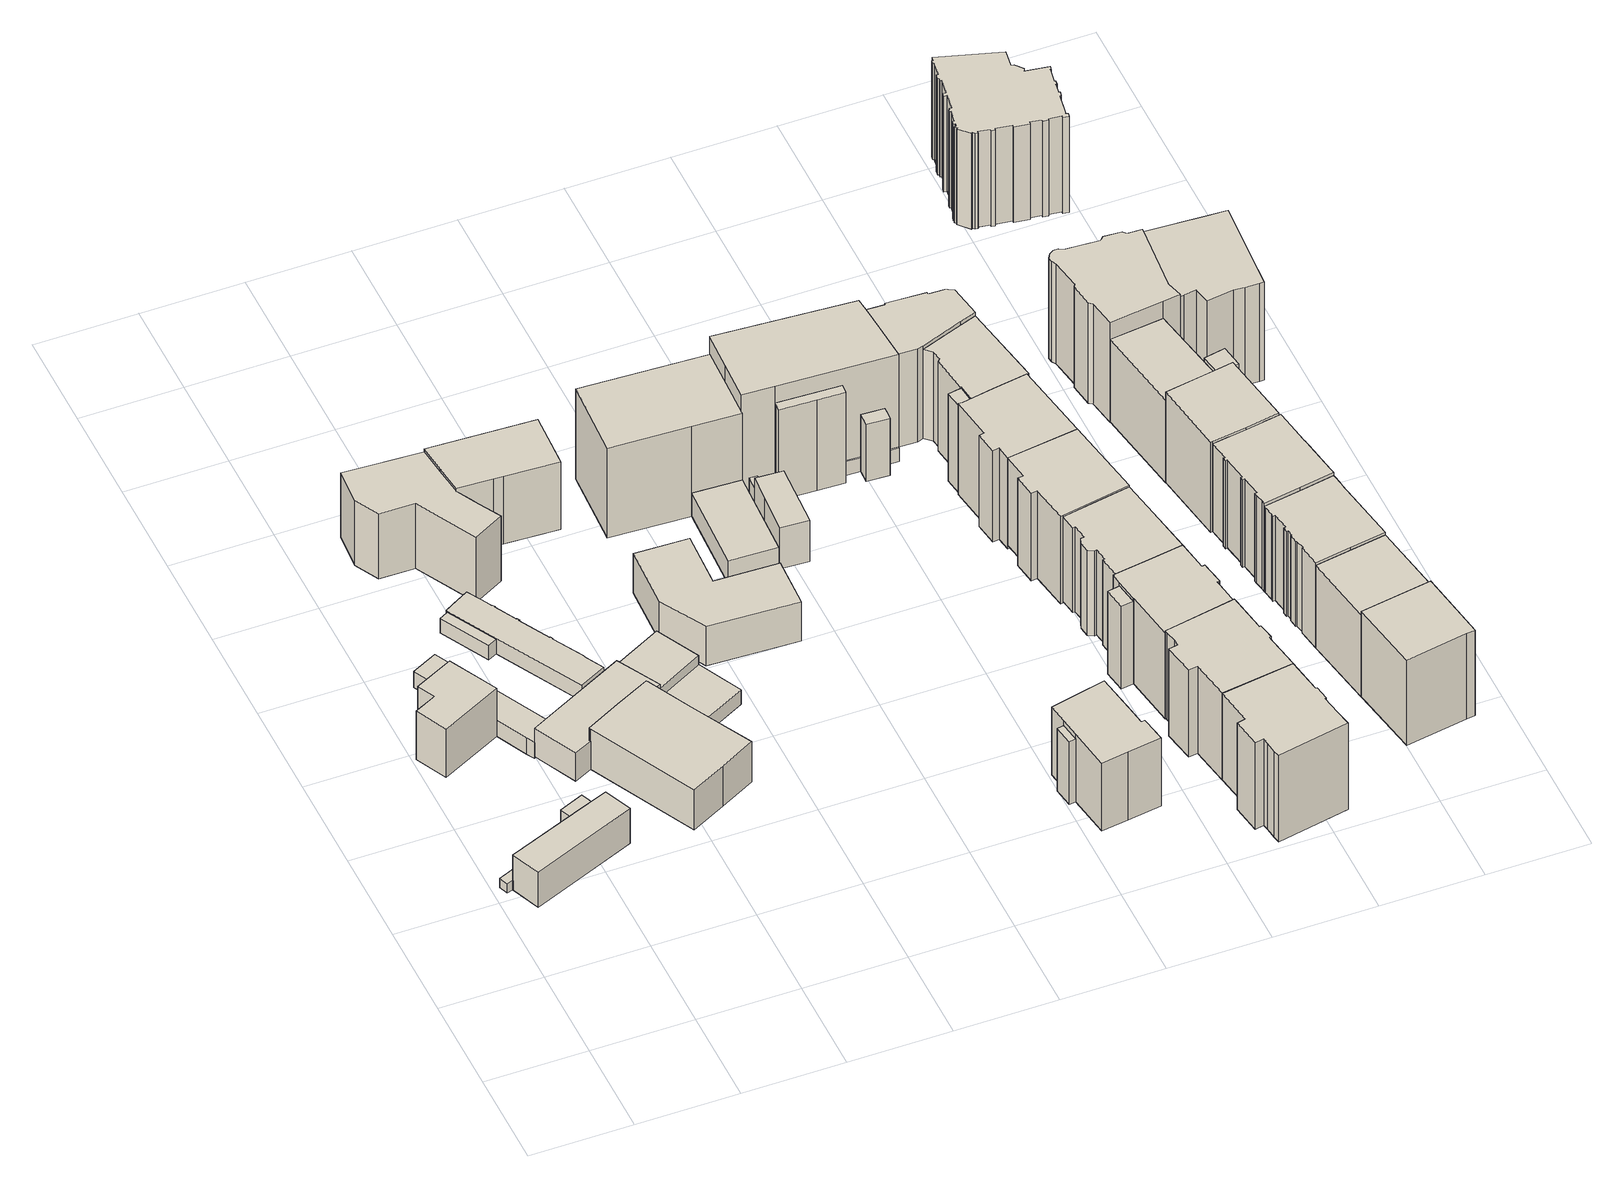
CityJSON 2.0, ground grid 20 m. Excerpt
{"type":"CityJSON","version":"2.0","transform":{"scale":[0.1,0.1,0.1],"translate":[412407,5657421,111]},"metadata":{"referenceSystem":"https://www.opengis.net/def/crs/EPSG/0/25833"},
"CityObjects":{
"building1":{"type":"Building","attributes":{"Gemeindeschluessel":14612000,"Dachtyp_tdc":"tdcFreeFormRoof","Dachneigung":65.59,"QualitaetDacherkennung":9,"Geometrietyp2DReferenz":"3000","measuredHeight":3.18,"function":"31001_9998","roofType":"5000"},"geometry":[{"type":"Solid","lod":"1","boundaries":[[[[0,1,2,3,4,5]],[[6,7,8,9,10,11]],[[5,7,6,0]],[[4,8,7,5]],[[3,9,8,4]],[[2,10,9,3]],[[1,11,10,2]],[[0,6,11,1]]]]}]},
"building2":{"type":"Building","attributes":{"name":"Heinrich-Schütz-Konservatorium Dresden","Dachtyp_tdc":"tdcPolyFlatRoof","Gemeindeschluessel":14612000,"Dachneigung":25.19,"QualitaetDacherkennung":69,"Geometrietyp2DReferenz":"3000","measuredHeight":9.89,"function":"31001_3021","roofType":"2100"},"geometry":[{"type":"Solid","lod":"1","boundaries":[[[[12,13,14,15,16]],[[17,8,7,18,19]],[[16,8,17,12]],[[15,7,8,16]],[[14,18,7,15]],[[13,19,18,14]],[[12,17,19,13]]]]}]},
"building3":{"type":"Building","attributes":{"Dachtyp_tdc":"tdcFreeFormRoof","Gemeindeschluessel":14612000,"Dachneigung":47.69,"QualitaetDacherkennung":28,"Geometrietyp2DReferenz":"3000","measuredHeight":13.99,"function":"31001_9998","roofType":"5000"},"geometry":[{"type":"Solid","lod":"1","boundaries":[[[[20,21,22,23,24,25]],[[26,27,28,29,30,31]],[[25,27,26,20]],[[24,28,27,25]],[[23,29,28,24]],[[22,30,29,23]],[[21,31,30,22]],[[20,26,31,21]]]]}]},
"building4":{"type":"Building","attributes":{"Dachtyp_tdc":"tdcFreeFormRoof","Gemeindeschluessel":14612000,"Dachneigung":36.24,"QualitaetDacherkennung":57,"Geometrietyp2DReferenz":"3000","measuredHeight":4.83,"function":"31001_9998","roofType":"5000"},"geometry":[{"type":"Solid","lod":"1","boundaries":[[[[32,33,34,35,36]],[[11,37,38,18,7]],[[36,37,11,32]],[[35,38,37,36]],[[34,18,38,35]],[[33,7,18,34]],[[32,11,7,33]]]]}]},
"building5":{"type":"Building","attributes":{"Dachtyp_tdc":"tdcPolyFlatRoof","Gemeindeschluessel":14612000,"Dachneigung":4.52,"QualitaetDacherkennung":74,"Geometrietyp2DReferenz":"3000","measuredHeight":4.1,"function":"31001_9998","roofType":"2100"},"geometry":[{"type":"Solid","lod":"1","boundaries":[[[[39,40,41,42,43,44,45]],[[46,47,48,49,50,51,52]],[[45,47,46,39]],[[44,48,47,45]],[[43,49,48,44]],[[42,50,49,43]],[[41,51,50,42]],[[40,52,51,41]],[[39,46,52,40]]]]}]},
"building6":{"type":"Building","attributes":{"Dachtyp_tdc":"tdcPolyFlatRoof","Gemeindeschluessel":14612000,"Dachneigung":2.92,"QualitaetDacherkennung":80,"Geometrietyp2DReferenz":"3000","measuredHeight":7.04,"function":"31001_9998","roofType":"2100"},"geometry":[{"type":"Solid","lod":"1","boundaries":[[[[53,54,55,56,57,58,59,60,61,62,63]],[[64,65,66,67,68,69,70,71,72,73,74]],[[63,65,64,53]],[[62,66,65,63]],[[61,67,66,62]],[[60,68,67,61]],[[59,69,68,60]],[[58,70,69,59]],[[57,71,70,58]],[[56,72,71,57]],[[55,73,72,56]],[[54,74,73,55]],[[53,64,74,54]]]]}]},
"building7":{"type":"Building","attributes":{"Gemeindeschluessel":14612000,"Geometrietyp2DReferenz":"3000","function":"31001_9998","roofType":"9999"},"children":["building7-1","building7-2"]},
"building7-1":{"type":"BuildingPart","attributes":{"Dachtyp_tdc":"tdcPolyFlatRoof","Dachneigung":3.12,"QualitaetDacherkennung":62,"Geometrietyp2DReferenz":"3000","measuredHeight":3.55,"roofType":"2100"},"parents":["building7"],"geometry":[{"type":"Solid","lod":"1","boundaries":[[[[75,76,77,78]],[[79,80,81,82]],[[78,80,79,75]],[[77,81,80,78]],[[76,82,81,77]],[[75,79,82,76]]]]}]},
"building7-2":{"type":"BuildingPart","attributes":{"Dachtyp_tdc":"tdcPolyFlatRoof","Dachneigung":4.08,"QualitaetDacherkennung":84,"Geometrietyp2DReferenz":"3000","measuredHeight":3.92,"roofType":"2100"},"parents":["building7"],"geometry":[{"type":"Solid","lod":"1","boundaries":[[[[83,84,85,86,87,88,89,90,91,92,93,94,95,96,97,98,99,100,101,102,103,104]],[[105,79,82,106,107,108,109,110,111,112,113,114,115,116,117,118,119,120,121,122,123,124]],[[104,79,105,83]],[[103,82,79,104]],[[102,106,82,103]],[[101,107,106,102]],[[100,108,107,101]],[[99,109,108,100]],[[98,110,109,99]],[[97,111,110,98]],[[96,112,111,97]],[[95,113,112,96]],[[94,114,113,95]],[[93,115,114,94]],[[92,116,115,93]],[[91,117,116,92]],[[90,118,117,91]],[[89,119,118,90]],[[88,120,119,89]],[[87,121,120,88]],[[86,122,121,87]],[[85,123,122,86]],[[84,124,123,85]],[[83,105,124,84]]]]}]},
"building8":{"type":"Building","attributes":{"name":"Heinrich-Schütz-Konservatorium Dresden","Dachtyp_tdc":"tdcGableRoof","Gemeindeschluessel":14612000,"Dachneigung":28.71,"QualitaetDacherkennung":85,"Geometrietyp2DReferenz":"3000","measuredHeight":11.85,"function":"31001_3021","roofType":"3100"},"geometry":[{"type":"Solid","lod":"1","boundaries":[[[[125,126,127,128,129,130,131,132,133,134]],[[135,136,137,138,139,140,141,142,143,144]],[[134,136,135,125]],[[133,137,136,134]],[[132,138,137,133]],[[131,139,138,132]],[[130,140,139,131]],[[129,141,140,130]],[[128,142,141,129]],[[127,143,142,128]],[[126,144,143,127]],[[125,135,144,126]]]]}]},
"building9":{"type":"Building","attributes":{"Dachtyp_tdc":"tdcFreeFormRoof","Gemeindeschluessel":14612000,"Dachneigung":19.91,"QualitaetDacherkennung":26,"Geometrietyp2DReferenz":"3000","measuredHeight":18.08,"function":"31001_9998","roofType":"5000"},"geometry":[{"type":"Solid","lod":"1","boundaries":[[[[145,146,147,148,149,150,151,152,153,154,155]],[[156,157,158,159,160,161,162,163,164,165,166]],[[155,157,156,145]],[[154,158,157,155]],[[153,159,158,154]],[[152,160,159,153]],[[151,161,160,152]],[[150,162,161,151]],[[149,163,162,150]],[[148,164,163,149]],[[147,165,164,148]],[[146,166,165,147]],[[145,156,166,146]]]]}]},
"building10":{"type":"Building","attributes":{"Dachtyp_tdc":"tdcPolyFlatRoof","Gemeindeschluessel":14612000,"Dachneigung":0,"QualitaetDacherkennung":81,"Geometrietyp2DReferenz":"3000","measuredHeight":6.15,"function":"31001_9998","roofType":"1000"},"geometry":[{"type":"Solid","lod":"1","boundaries":[[[[167,168,169,170,171]],[[172,173,174,175,176]],[[171,173,172,167]],[[170,174,173,171]],[[169,175,174,170]],[[168,176,175,169]],[[167,172,176,168]]]]}]},
"building11":{"type":"Building","attributes":{"name":"Heinrich-Schütz-Konservatorium Dresden","Dachtyp_tdc":"tdcPolyFlatRoof","Gemeindeschluessel":14612000,"Dachneigung":0,"QualitaetDacherkennung":64,"Geometrietyp2DReferenz":"3000","measuredHeight":3.54,"function":"31001_3021","roofType":"1000"},"geometry":[{"type":"Solid","lod":"1","boundaries":[[[[177,178,179,180,181]],[[182,183,184,185,186]],[[181,183,182,177]],[[180,184,183,181]],[[179,185,184,180]],[[178,186,185,179]],[[177,182,186,178]]]]}]},
"building12":{"type":"Building","attributes":{"Dachtyp_tdc":"tdcHipAndGableRoof","Gemeindeschluessel":14612000,"Dachneigung":32.23,"QualitaetDacherkennung":60,"Geometrietyp2DReferenz":"3000","measuredHeight":18.05,"function":"31001_9998","roofType":"5000"},"geometry":[{"type":"Solid","lod":"1","boundaries":[[[[187,188,189,190,191,192,193]],[[194,195,196,197,198,199,200]],[[193,195,194,187]],[[192,196,195,193]],[[191,197,196,192]],[[190,198,197,191]],[[189,199,198,190]],[[188,200,199,189]],[[187,194,200,188]]]]}]},
"building13":{"type":"Building","attributes":{"Dachtyp_tdc":"tdcFreeFormRoof","Gemeindeschluessel":14612000,"Dachneigung":13.01,"QualitaetDacherkennung":86,"Geometrietyp2DReferenz":"3000","measuredHeight":10.07,"function":"31001_9998","roofType":"5000"},"geometry":[{"type":"Solid","lod":"1","boundaries":[[[[201,202,203,204,205,206,207]],[[208,209,210,211,212,213,214]],[[207,209,208,201]],[[206,210,209,207]],[[205,211,210,206]],[[204,212,211,205]],[[203,213,212,204]],[[202,214,213,203]],[[201,208,214,202]]]]}]},
"building14":{"type":"Building","attributes":{"Gemeindeschluessel":14612000,"Geometrietyp2DReferenz":"3000","function":"31001_9998","roofType":"9999"},"children":["building14-1","building14-2"]},
"building14-1":{"type":"BuildingPart","attributes":{"Dachtyp_tdc":"tdcGableRoof","Dachneigung":26.17,"QualitaetDacherkennung":56,"Geometrietyp2DReferenz":"3000","measuredHeight":7.1,"roofType":"3100"},"parents":["building14"],"geometry":[{"type":"Solid","lod":"1","boundaries":[[[[215,216,217,218]],[[219,220,221,222]],[[218,220,219,215]],[[217,221,220,218]],[[216,222,221,217]],[[215,219,222,216]]]]}]},
"building14-2":{"type":"BuildingPart","attributes":{"Dachtyp_tdc":"tdcHipAndGableRoof","Dachneigung":40.58,"QualitaetDacherkennung":58,"Geometrietyp2DReferenz":"3000","measuredHeight":25.02,"roofType":"5000"},"parents":["building14"],"geometry":[{"type":"Solid","lod":"1","boundaries":[[[[223,224,225,226,227,228,229]],[[230,219,222,231,232,233,234]],[[229,219,230,223]],[[228,222,219,229]],[[227,231,222,228]],[[226,232,231,227]],[[225,233,232,226]],[[224,234,233,225]],[[223,230,234,224]]]]}]},
"building15":{"type":"Building","attributes":{"Dachtyp_tdc":"tdcFreeFormRoof","Gemeindeschluessel":14612000,"Dachneigung":62.28,"QualitaetDacherkennung":6,"Geometrietyp2DReferenz":"3000","measuredHeight":12.53,"function":"31001_9998","roofType":"5000"},"geometry":[{"type":"Solid","lod":"1","boundaries":[[[[235,236,237,238,239,240,241]],[[242,243,244,245,246,247,248]],[[241,243,242,235]],[[240,244,243,241]],[[239,245,244,240]],[[238,246,245,239]],[[237,247,246,238]],[[236,248,247,237]],[[235,242,248,236]]]]}]},
"building16":{"type":"Building","attributes":{"Dachtyp_tdc":"tdcFreeFormRoof","Gemeindeschluessel":14612000,"Dachneigung":63.23,"QualitaetDacherkennung":30,"Geometrietyp2DReferenz":"3000","measuredHeight":6.85,"function":"31001_9998","roofType":"5000"},"geometry":[{"type":"Solid","lod":"1","boundaries":[[[[249,250,251,252]],[[253,254,255,256]],[[252,254,253,249]],[[251,255,254,252]],[[250,256,255,251]],[[249,253,256,250]]]]}]},
"building17":{"type":"Building","attributes":{"Gemeindeschluessel":14612000,"Geometrietyp2DReferenz":"3000","function":"31001_9998","roofType":"9999"},"children":["building17-1","building17-2"]},
"building17-1":{"type":"BuildingPart","attributes":{"Dachtyp_tdc":"tdcGableRoof","Dachneigung":34.39,"QualitaetDacherkennung":67,"Geometrietyp2DReferenz":"3000","measuredHeight":18.53,"roofType":"3100"},"parents":["building17"],"geometry":[{"type":"Solid","lod":"1","boundaries":[[[[257,258,259,260,261,262,263,264,265,266,267,268]],[[269,270,271,272,273,274,275,276,277,278,279,280]],[[268,270,269,257]],[[267,271,270,268]],[[266,272,271,267]],[[265,273,272,266]],[[264,274,273,265]],[[263,275,274,264]],[[262,276,275,263]],[[261,277,276,262]],[[260,278,277,261]],[[259,279,278,260]],[[258,280,279,259]],[[257,269,280,258]]]]}]},
"building17-2":{"type":"BuildingPart","attributes":{"Dachtyp_tdc":"tdcGableRoof","Dachneigung":17.98,"QualitaetDacherkennung":32,"Geometrietyp2DReferenz":"3000","measuredHeight":15.7,"roofType":"3100"},"parents":["building17"],"geometry":[{"type":"Solid","lod":"1","boundaries":[[[[281,282,283,284]],[[275,285,286,276]],[[284,285,275,281]],[[283,286,285,284]],[[282,276,286,283]],[[281,275,276,282]]]]}]},
"building18":{"type":"Building","attributes":{"Gemeindeschluessel":14612000,"Geometrietyp2DReferenz":"3000","function":"31001_9998","roofType":"9999"},"children":["building18-1","building18-2","building18-3","building18-4"]},
"building18-1":{"type":"BuildingPart","attributes":{"Dachtyp_tdc":"tdcFreeFormRoof","Dachneigung":44.53,"QualitaetDacherkennung":8,"Geometrietyp2DReferenz":"3000","measuredHeight":14.38,"roofType":"5000"},"parents":["building18"],"geometry":[{"type":"Solid","lod":"1","boundaries":[[[[287,288,289,290,291]],[[292,293,294,295,296]],[[291,293,292,287]],[[290,294,293,291]],[[289,295,294,290]],[[288,296,295,289]],[[287,292,296,288]]]]}]},
"building18-2":{"type":"BuildingPart","attributes":{"Dachtyp_tdc":"tdcGableRoof","Dachneigung":40.35,"QualitaetDacherkennung":19,"Geometrietyp2DReferenz":"3000","measuredHeight":22.46,"roofType":"3100"},"parents":["building18"],"geometry":[{"type":"Solid","lod":"1","boundaries":[[[[297,298,299,300,301,302,303]],[[304,305,306,307,308,309,310]],[[303,305,304,297]],[[302,306,305,303]],[[301,307,306,302]],[[300,308,307,301]],[[299,309,308,300]],[[298,310,309,299]],[[297,304,310,298]]]]}]},
"building18-3":{"type":"BuildingPart","attributes":{"Dachtyp_tdc":"tdcPolyFlatRoof","Dachneigung":0,"QualitaetDacherkennung":0,"Geometrietyp2DReferenz":"3000","measuredHeight":3.28,"roofType":"9999"},"parents":["building18"],"geometry":[{"type":"Solid","lod":"1","boundaries":[[[[311,312,313,314,315,316,317]],[[309,318,319,320,293,292,310]],[[317,318,309,311]],[[316,319,318,317]],[[315,320,319,316]],[[314,293,320,315]],[[313,292,293,314]],[[312,310,292,313]],[[311,309,310,312]]]]}]},
"building18-4":{"type":"BuildingPart","attributes":{"Dachtyp_tdc":"tdcGableRoof","Dachneigung":44.55,"QualitaetDacherkennung":68,"Geometrietyp2DReferenz":"3000","measuredHeight":29.45,"roofType":"3100"},"parents":["building18"],"geometry":[{"type":"Solid","lod":"1","boundaries":[[[[321,322,323,324,325,326,327,328,329,330]],[[318,331,332,333,334,335,336,337,338,319]],[[330,331,318,321]],[[329,332,331,330]],[[328,333,332,329]],[[327,334,333,328]],[[326,335,334,327]],[[325,336,335,326]],[[324,337,336,325]],[[323,338,337,324]],[[322,319,338,323]],[[321,318,319,322]]]]}]},
"building19":{"type":"Building","attributes":{"Dachtyp_tdc":"tdcFreeFormRoof","Gemeindeschluessel":14612000,"Dachneigung":21.4,"QualitaetDacherkennung":61,"Geometrietyp2DReferenz":"3000","measuredHeight":22.5,"function":"31001_9998","roofType":"5000"},"geometry":[{"type":"Solid","lod":"1","boundaries":[[[[339,340,341,342,343,344,345,346,347,348,349,350,351,352,353,354]],[[355,356,357,358,359,360,361,362,363,364,365,366,367,368,369,370]],[[354,356,355,339]],[[353,357,356,354]],[[352,358,357,353]],[[351,359,358,352]],[[350,360,359,351]],[[349,361,360,350]],[[348,362,361,349]],[[347,363,362,348]],[[346,364,363,347]],[[345,365,364,346]],[[344,366,365,345]],[[343,367,366,344]],[[342,368,367,343]],[[341,369,368,342]],[[340,370,369,341]],[[339,355,370,340]]]]}]},
"building20":{"type":"Building","attributes":{"Dachtyp_tdc":"tdcFreeFormRoof","Gemeindeschluessel":14612000,"Dachneigung":22.52,"QualitaetDacherkennung":65,"Geometrietyp2DReferenz":"3000","measuredHeight":22.73,"function":"31001_9998","roofType":"5000"},"geometry":[{"type":"Solid","lod":"1","boundaries":[[[[371,372,373,374,375,376,377,378,379,380,381,382,383,384,385]],[[386,387,388,389,390,391,392,393,394,395,396,397,398,399,400]],[[385,387,386,371]],[[384,388,387,385]],[[383,389,388,384]],[[382,390,389,383]],[[381,391,390,382]],[[380,392,391,381]],[[379,393,392,380]],[[378,394,393,379]],[[377,395,394,378]],[[376,396,395,377]],[[375,397,396,376]],[[374,398,397,375]],[[373,399,398,374]],[[372,400,399,373]],[[371,386,400,372]]]]}]},
"building21":{"type":"Building","attributes":{"Gemeindeschluessel":14612000,"Geometrietyp2DReferenz":"3000","function":"31001_9998","roofType":"9999"},"children":["building21-1","building21-2"]},
"building21-1":{"type":"BuildingPart","attributes":{"Dachtyp_tdc":"tdcPolyFlatRoof","Dachneigung":17.81,"QualitaetDacherkennung":41,"Geometrietyp2DReferenz":"3000","measuredHeight":20.22,"roofType":"2100"},"parents":["building21"],"geometry":[{"type":"Solid","lod":"1","boundaries":[[[[401,402,403,404]],[[405,406,407,408]],[[404,406,405,401]],[[403,407,406,404]],[[402,408,407,403]],[[401,405,408,402]]]]}]},
"building21-2":{"type":"BuildingPart","attributes":{"Dachtyp_tdc":"tdcGableRoof","Dachneigung":23.87,"QualitaetDacherkennung":82,"Geometrietyp2DReferenz":"3000","measuredHeight":22.38,"roofType":"3100"},"parents":["building21"],"geometry":[{"type":"Solid","lod":"1","boundaries":[[[[409,410,411,412,413,414,415,416,417,418,419,420,421,422]],[[407,406,423,424,425,426,427,428,429,430,431,432,433,434]],[[422,406,407,409]],[[421,423,406,422]],[[420,424,423,421]],[[419,425,424,420]],[[418,426,425,419]],[[417,427,426,418]],[[416,428,427,417]],[[415,429,428,416]],[[414,430,429,415]],[[413,431,430,414]],[[412,432,431,413]],[[411,433,432,412]],[[410,434,433,411]],[[409,407,434,410]]]]}]},
"building22":{"type":"Building","attributes":{"Dachtyp_tdc":"tdcGableRoof","Gemeindeschluessel":14612000,"Dachneigung":23.04,"QualitaetDacherkennung":81,"Geometrietyp2DReferenz":"3000","measuredHeight":22.23,"function":"31001_9998","roofType":"3100"},"geometry":[{"type":"Solid","lod":"1","boundaries":[[[[435,436,420,437,418,438,439,440,441,442,443,444,445,446,447,448]],[[449,450,451,452,453,454,455,456,457,458,459,460,461,462,463,464]],[[448,450,449,435]],[[447,451,450,448]],[[446,452,451,447]],[[445,453,452,446]],[[444,454,453,445]],[[443,455,454,444]],[[442,456,455,443]],[[441,457,456,442]],[[440,458,457,441]],[[439,459,458,440]],[[438,460,459,439]],[[418,461,460,438]],[[437,462,461,418]],[[420,463,462,437]],[[436,464,463,420]],[[435,449,464,436]]]]}]},
"building23":{"type":"Building","attributes":{"Dachtyp_tdc":"tdcFreeFormRoof","Gemeindeschluessel":14612000,"Dachneigung":21.45,"QualitaetDacherkennung":81,"Geometrietyp2DReferenz":"3000","measuredHeight":22.68,"function":"31001_9998","roofType":"5000"},"geometry":[{"type":"Solid","lod":"1","boundaries":[[[[465,466,467,468,469,470,471,472,473]],[[474,475,476,477,478,479,480,481,482]],[[473,475,474,465]],[[472,476,475,473]],[[471,477,476,472]],[[470,478,477,471]],[[469,479,478,470]],[[468,480,479,469]],[[467,481,480,468]],[[466,482,481,467]],[[465,474,482,466]]]]}]},
"building24":{"type":"Building","attributes":{"Dachtyp_tdc":"tdcFreeFormRoof","Gemeindeschluessel":14612000,"Dachneigung":22.52,"QualitaetDacherkennung":74,"Geometrietyp2DReferenz":"3000","measuredHeight":23.72,"function":"31001_9998","roofType":"5000"},"geometry":[{"type":"Solid","lod":"1","boundaries":[[[[472,471,483,484,485,486,487,488,489,490]],[[491,492,493,494,495,496,497,498,499,500]],[[490,492,491,472]],[[489,493,492,490]],[[488,494,493,489]],[[487,495,494,488]],[[486,496,495,487]],[[485,497,496,486]],[[484,498,497,485]],[[483,499,498,484]],[[471,500,499,483]],[[472,491,500,471]]]]}]},
"building25":{"type":"Building","attributes":{"Gemeindeschluessel":14612000,"Geometrietyp2DReferenz":"3000","function":"31001_9998","roofType":"9999"},"children":["building25-1","building25-2","building25-3"]},
"building25-1":{"type":"BuildingPart","attributes":{"Dachtyp_tdc":"tdcGableRoof","Dachneigung":25.74,"QualitaetDacherkennung":54,"Geometrietyp2DReferenz":"3000","measuredHeight":24.1,"roofType":"3100"},"parents":["building25"],"geometry":[{"type":"Solid","lod":"1","boundaries":[[[[501,502,503,504,505,506,507,508,509,510,511]],[[512,513,514,515,516,517,518,519,520,521,522]],[[511,513,512,501]],[[510,514,513,511]],[[509,515,514,510]],[[508,516,515,509]],[[507,517,516,508]],[[506,518,517,507]],[[505,519,518,506]],[[504,520,519,505]],[[503,521,520,504]],[[502,522,521,503]],[[501,512,522,502]]]]}]},
"building25-2":{"type":"BuildingPart","attributes":{"Dachtyp_tdc":"tdcFreeFormRoof","Dachneigung":36.83,"QualitaetDacherkennung":9,"Geometrietyp2DReferenz":"3000","measuredHeight":21.61,"roofType":"5000"},"parents":["building25"],"geometry":[{"type":"Solid","lod":"1","boundaries":[[[[523,524,525,526,527,528]],[[529,530,531,512,522,521]],[[528,530,529,523]],[[527,531,530,528]],[[526,512,531,527]],[[525,522,512,526]],[[524,521,522,525]],[[523,529,521,524]]]]}]},
"building25-3":{"type":"BuildingPart","attributes":{"Dachtyp_tdc":"tdcFreeFormRoof","Dachneigung":40.69,"QualitaetDacherkennung":24,"Geometrietyp2DReferenz":"3000","measuredHeight":25.55,"roofType":"5000"},"parents":["building25"],"geometry":[{"type":"Solid","lod":"1","boundaries":[[[[532,533,534,535,536,537,538,539,540,541,542,543,544,545]],[[546,547,548,549,550,551,552,553,554,555,518,556,516,557]],[[545,547,546,532]],[[544,548,547,545]],[[543,549,548,544]],[[542,550,549,543]],[[541,551,550,542]],[[540,552,551,541]],[[539,553,552,540]],[[538,554,553,539]],[[537,555,554,538]],[[536,518,555,537]],[[535,556,518,536]],[[534,516,556,535]],[[533,557,516,534]],[[532,546,557,533]]]]}]},
"building26":{"type":"Building","attributes":{"Dachtyp_tdc":"tdcFreeFormRoof","Gemeindeschluessel":14612000,"Dachneigung":26.97,"QualitaetDacherkennung":59,"Geometrietyp2DReferenz":"3000","measuredHeight":22.41,"function":"31001_9998","roofType":"5000"},"geometry":[{"type":"Solid","lod":"1","boundaries":[[[[558,559,560,561,562]],[[563,564,565,566,567]],[[562,564,563,558]],[[561,565,564,562]],[[560,566,565,561]],[[559,567,566,560]],[[558,563,567,559]]]]}]},
"building27":{"type":"Building","attributes":{"Dachtyp_tdc":"tdcGableRoof","Gemeindeschluessel":14612000,"Dachneigung":21.96,"QualitaetDacherkennung":75,"Geometrietyp2DReferenz":"3000","measuredHeight":21.24,"function":"31001_9998","roofType":"3100"},"geometry":[{"type":"Solid","lod":"1","boundaries":[[[[568,569,570,571]],[[572,573,574,575]],[[571,573,572,568]],[[570,574,573,571]],[[569,575,574,570]],[[568,572,575,569]]]]}]},
"building28":{"type":"Building","attributes":{"Dachtyp_tdc":"tdcGableRoof","Gemeindeschluessel":14612000,"Dachneigung":30.62,"QualitaetDacherkennung":80,"Geometrietyp2DReferenz":"3000","measuredHeight":22.67,"function":"31001_9998","roofType":"3100"},"geometry":[{"type":"Solid","lod":"1","boundaries":[[[[576,577,578,579,580,581,582,583,584,585,586,587,588,589,590,591,592,593,594,595,596,597,598]],[[599,600,601,602,603,604,605,606,607,608,609,610,611,612,613,614,615,616,617,572,618,575,619]],[[598,600,599,576]],[[597,601,600,598]],[[596,602,601,597]],[[595,603,602,596]],[[594,604,603,595]],[[593,605,604,594]],[[592,606,605,593]],[[591,607,606,592]],[[590,608,607,591]],[[589,609,608,590]],[[588,610,609,589]],[[587,611,610,588]],[[586,612,611,587]],[[585,613,612,586]],[[584,614,613,585]],[[583,615,614,584]],[[582,616,615,583]],[[581,617,616,582]],[[580,572,617,581]],[[579,618,572,580]],[[578,575,618,579]],[[577,619,575,578]],[[576,599,619,577]]]]}]},
"building29":{"type":"Building","attributes":{"Dachtyp_tdc":"tdcGableRoof","Gemeindeschluessel":14612000,"Dachneigung":29.71,"QualitaetDacherkennung":78,"Geometrietyp2DReferenz":"3000","measuredHeight":23.18,"function":"31001_9998","roofType":"3100"},"geometry":[{"type":"Solid","lod":"1","boundaries":[[[[620,621,622,623,624,625,626,627,628,629,630,631,632,633,634,635,636,637,638,639,640,641,642,643,644,645,646]],[[647,648,649,650,651,652,653,654,655,656,657,658,659,660,661,662,663,664,665,666,667,668,669,614,670,612,671]],[[646,648,647,620]],[[645,649,648,646]],[[644,650,649,645]],[[643,651,650,644]],[[642,652,651,643]],[[641,653,652,642]],[[640,654,653,641]],[[639,655,654,640]],[[638,656,655,639]],[[637,657,656,638]],[[636,658,657,637]],[[635,659,658,636]],[[634,660,659,635]],[[633,661,660,634]],[[632,662,661,633]],[[631,663,662,632]],[[630,664,663,631]],[[629,665,664,630]],[[628,666,665,629]],[[627,667,666,628]],[[626,668,667,627]],[[625,669,668,626]],[[624,614,669,625]],[[623,670,614,624]],[[622,612,670,623]],[[621,671,612,622]],[[620,647,671,621]]]]}]},
"building30":{"type":"Building","attributes":{"Dachtyp_tdc":"tdcGableRoof","Gemeindeschluessel":14612000,"Dachneigung":34.49,"QualitaetDacherkennung":78,"Geometrietyp2DReferenz":"3000","measuredHeight":24.18,"function":"31001_9998","roofType":"3100"},"geometry":[{"type":"Solid","lod":"1","boundaries":[[[[672,673,674,675,676,677,678,679]],[[680,681,682,683,660,684,658,685]],[[679,681,680,672]],[[678,682,681,679]],[[677,683,682,678]],[[676,660,683,677]],[[675,684,660,676]],[[674,658,684,675]],[[673,685,658,674]],[[672,680,685,673]]]]}]},
"building31":{"type":"Building","attributes":{"Gemeindeschluessel":14612000,"Geometrietyp2DReferenz":"3000","function":"31001_9998","roofType":"9999"},"children":["building31-1","building31-2"]},
"building31-1":{"type":"BuildingPart","attributes":{"Dachtyp_tdc":"tdcGableRoof","Dachneigung":30.45,"QualitaetDacherkennung":65,"Geometrietyp2DReferenz":"3000","measuredHeight":21.36,"roofType":"3100"},"parents":["building31"],"geometry":[{"type":"Solid","lod":"1","boundaries":[[[[686,687,688,689,690,691,692]],[[693,694,695,696,697,698,699]],[[692,694,693,686]],[[691,695,694,692]],[[690,696,695,691]],[[689,697,696,690]],[[688,698,697,689]],[[687,699,698,688]],[[686,693,699,687]]]]}]},
"building31-2":{"type":"BuildingPart","attributes":{"Dachtyp_tdc":"tdcPolyFlatRoof","Dachneigung":0,"QualitaetDacherkennung":30,"Geometrietyp2DReferenz":"3000","measuredHeight":20.77,"roofType":"1000"},"parents":["building31"],"geometry":[{"type":"Solid","lod":"1","boundaries":[[[[700,701,702,703,704]],[[705,706,707,696,695]],[[704,705,695,700]],[[703,706,705,704]],[[702,707,706,703]],[[701,696,707,702]],[[700,695,696,701]]]]}]},
"building32":{"type":"Building","attributes":{"Dachtyp_tdc":"tdcFreeFormRoof","Gemeindeschluessel":14612000,"Dachneigung":40.05,"QualitaetDacherkennung":23,"Geometrietyp2DReferenz":"3000","measuredHeight":27.34,"function":"31001_9998","roofType":"5000"},"geometry":[{"type":"Solid","lod":"1","boundaries":[[[[708,709,710,711,712,713,714,715,716,717,718,719,720,721,722,723,724,725,726,727,728]],[[729,730,731,732,733,734,735,736,737,738,739,740,741,742,743,744,745,746,747,748,749]],[[728,730,729,708]],[[727,731,730,728]],[[726,732,731,727]],[[725,733,732,726]],[[724,734,733,725]],[[723,735,734,724]],[[722,736,735,723]],[[721,737,736,722]],[[720,738,737,721]],[[719,739,738,720]],[[718,740,739,719]],[[717,741,740,718]],[[716,742,741,717]],[[715,743,742,716]],[[714,744,743,715]],[[713,745,744,714]],[[712,746,745,713]],[[711,747,746,712]],[[710,748,747,711]],[[709,749,748,710]],[[708,729,749,709]]]]}]},
"building33":{"type":"Building","attributes":{"Dachtyp_tdc":"tdcPolyFlatRoof","Gemeindeschluessel":14612000,"Dachneigung":0,"QualitaetDacherkennung":42,"Geometrietyp2DReferenz":"3000","measuredHeight":22.99,"function":"31001_9998","roofType":"1000"},"geometry":[{"type":"Solid","lod":"1","boundaries":[[[[750,751,752,753,754,755,756,757,758,759,760,761,762,763,764,765,766,767,768,769,770,771,772,773,774,775,776,777,778,779,780,781,782,783,784,785,786,787,788,789,790,791,792,793,794,795,796,797,798,799,800,801,802,803,804,805,806,807,808,809,810,811,812,813,814,815,816]],[[817,818,819,820,821,822,823,824,825,826,827,828,829,830,831,832,833,834,835,836,837,838,839,840,841,842,843,844,845,846,847,848,849,850,851,852,853,854,855,856,857,858,859,860,861,862,863,864,865,866,867,868,869,870,871,872,873,874,875,876,877,878,879,880,881,882,883]],[[816,818,817,750]],[[815,819,818,816]],[[814,820,819,815]],[[813,821,820,814]],[[812,822,821,813]],[[811,823,822,812]],[[810,824,823,811]],[[809,825,824,810]],[[808,826,825,809]],[[807,827,826,808]],[[806,828,827,807]],[[805,829,828,806]],[[804,830,829,805]],[[803,831,830,804]],[[802,832,831,803]],[[801,833,832,802]],[[800,834,833,801]],[[799,835,834,800]],[[798,836,835,799]],[[797,837,836,798]],[[796,838,837,797]],[[795,839,838,796]],[[794,840,839,795]],[[793,841,840,794]],[[792,842,841,793]],[[791,843,842,792]],[[790,844,843,791]],[[789,845,844,790]],[[788,846,845,789]],[[787,847,846,788]],[[786,848,847,787]],[[785,849,848,786]],[[784,850,849,785]],[[783,851,850,784]],[[782,852,851,783]],[[781,853,852,782]],[[780,854,853,781]],[[779,855,854,780]],[[778,856,855,779]],[[777,857,856,778]],[[776,858,857,777]],[[775,859,858,776]],[[774,860,859,775]],[[773,861,860,774]],[[772,862,861,773]],[[771,863,862,772]],[[770,864,863,771]],[[769,865,864,770]],[[768,866,865,769]],[[767,867,866,768]],[[766,868,867,767]],[[765,869,868,766]],[[764,870,869,765]],[[763,871,870,764]],[[762,872,871,763]],[[761,873,872,762]],[[760,874,873,761]],[[759,875,874,760]],[[758,876,875,759]],[[757,877,876,758]],[[756,878,877,757]],[[755,879,878,756]],[[754,880,879,755]],[[753,881,880,754]],[[752,882,881,753]],[[751,883,882,752]],[[750,817,883,751]]]]}]},
"building34":{"type":"Building","attributes":{"Dachtyp_tdc":"tdcFreeFormRoof","Gemeindeschluessel":14612000,"Dachneigung":28.36,"QualitaetDacherkennung":20,"Geometrietyp2DReferenz":"3000","measuredHeight":25.65,"function":"31001_9998","roofType":"5000"},"geometry":[{"type":"Solid","lod":"1","boundaries":[[[[884,885,886,887,888,889,890,891,892,893,894,895,896,897,898]],[[746,745,899,900,901,902,903,904,905,906,907,908,909,748,747]],[[898,745,746,884]],[[897,899,745,898]],[[896,900,899,897]],[[895,901,900,896]],[[894,902,901,895]],[[893,903,902,894]],[[892,904,903,893]],[[891,905,904,892]],[[890,906,905,891]],[[889,907,906,890]],[[888,908,907,889]],[[887,909,908,888]],[[886,748,909,887]],[[885,747,748,886]],[[884,746,747,885]]]]}]}
},
"vertices":[
[191,495,28],[187,506,28],[16,435,28],[23,417,28],[35,421,28],[195,484,28],[191,495,6],[195,484,6],[35,421,6],[23,417,6],[16,435,6],[187,506,6],
[58,363,90],[267,449,90],[244,503,90],[195,484,90],[35,421,90],[58,363,6],[244,503,6],[267,449,6],
[8,787,121],[38,725,121],[159,785,121],[110,880,121],[35,843,121],[52,809,121],[8,787,5],[52,809,5],[35,843,5],[110,880,5],[159,785,5],[38,725,5],
[187,506,43],[195,484,43],[244,503,43],[222,557,43],[174,537,43],[174,537,6],[222,557,6],
[159,785,45],[189,723,45],[197,708,45],[248,734,45],[124,978,45],[74,953,45],[110,880,45],[159,785,6],[110,880,6],[74,953,6],[124,978,6],[248,734,6],[197,708,6],[189,723,6],
[411,710,79],[440,724,79],[439,726,79],[394,808,79],[248,734,79],[197,708,79],[239,623,79],[274,640,79],[273,642,79],[272,643,79],[409,713,79],[411,710,11],[409,713,11],[272,643,11],[273,642,11],[274,640,11],[239,623,11],[197,708,11],[248,734,11],[394,808,11],[439,726,11],[440,724,11],
[237,972,44],[185,1067,44],[168,1058,44],[219,963,44],[237,972,9],[219,963,9],[168,1058,9],[185,1067,9],
[327,806,46],[380,833,46],[361,868,46],[359,874,46],[326,933,46],[327,934,46],[324,939,46],[323,938,46],[290,998,46],[292,999,46],[289,1004,46],[288,1003,46],[265,1045,46],[266,1046,46],[263,1051,46],[262,1050,46],[256,1062,46],[235,1099,46],[203,1081,46],[184,1070,46],[185,1067,46],[237,972,46],[327,806,9],[184,1070,9],[203,1081,9],[235,1099,9],[256,1062,9],[262,1050,9],[263,1051,9],[266,1046,9],[265,1045,9],[288,1003,9],[289,1004,9],[292,999,9],[290,998,9],[323,938,9],[324,939,9],[327,934,9],[326,933,9],[359,874,9],[361,868,9],[380,833,9],
[273,642,109],[274,640,109],[380,430,109],[449,466,109],[518,502,109],[455,623,109],[411,710,109],[409,713,109],[341,679,109],[272,643,109],[273,642,12],[272,643,12],[341,679,12],[409,713,12],[411,710,12],[455,623,12],[518,502,12],[449,466,12],[380,430,12],[274,640,12],
[99,1275,161],[124,1228,161],[193,1227,161],[257,1108,161],[317,1140,161],[292,1185,161],[284,1200,161],[273,1221,161],[270,1227,161],[257,1340,161],[104,1348,161],[99,1275,5],[104,1348,5],[257,1340,5],[270,1227,5],[273,1221,5],[284,1200,5],[292,1185,5],[317,1140,5],[257,1108,5],[193,1227,5],[124,1228,5],
[439,726,70],[440,724,70],[533,773,70],[490,858,70],[394,808,70],[439,726,8],[394,808,8],[490,858,8],[533,773,8],[440,724,8],
[411,710,49],[455,623,49],[576,686,49],[533,773,49],[440,724,49],[411,710,14],[440,724,14],[533,773,14],[576,686,14],[455,623,14],
[270,1227,168],[339,1224,168],[357,1223,168],[462,1218,168],[467,1331,168],[257,1340,168],[263,1283,168],[270,1227,6],[263,1283,6],[257,1340,6],[467,1331,6],[462,1218,6],[357,1223,6],[339,1224,6],
[511,896,100],[561,806,100],[737,799,100],[741,902,100],[616,906,100],[621,1020,100],[516,1023,100],[511,896,6],[516,1023,6],[621,1020,6],[616,906,6],[741,902,6],[737,799,6],[561,806,6],
[777,1155,62],[684,1159,62],[676,979,62],[769,975,62],[777,1155,6],[769,975,6],[676,979,6],[684,1159,6],
[777,1159,222],[780,1235,222],[783,1313,222],[535,1324,222],[528,1166,222],[684,1159,222],[777,1155,222],[777,1159,6],[528,1166,6],[535,1324,6],[783,1313,6],[780,1235,6],
[827,973,107],[834,1105,107],[799,1107,107],[784,1108,107],[780,1108,107],[777,1056,107],[772,976,107],[827,973,9],[772,976,9],[777,1056,9],[780,1108,9],[784,1108,9],[799,1107,9],[834,1105,9],
[786,1146,72],[784,1108,72],[799,1107,72],[801,1145,72],[786,1146,11],[801,1145,11],[799,1107,11],[784,1108,11],
[1128,213,184],[1123,246,184],[1109,332,184],[1052,319,184],[1000,307,184],[1006,268,184],[1012,229,184],[1025,144,184],[1078,152,184],[1144,162,184],[1136,211,184],[1135,214,184],[1128,213,21],[1135,214,21],[1136,211,21],[1144,162,21],[1078,152,21],[1025,144,21],[1012,229,21],[1006,268,21],[1000,307,21],[1052,319,21],[1109,332,21],[1123,246,21],
[1012,229,172],[1006,268,172],[993,266,172],[999,227,172],[999,227,21],[993,266,21],
[996,1146,145],[995,1120,145],[1039,1118,145],[1040,1130,145],[1040,1144,145],[996,1146,8],[1040,1144,8],[1040,1130,8],[1039,1118,8],[995,1120,8],
[962,1141,226],[962,1148,226],[838,1153,226],[837,1147,226],[837,1135,226],[908,1132,226],[961,1130,226],[962,1141,8],[961,1130,8],[908,1132,8],[837,1135,8],[837,1147,8],[838,1153,8],[962,1148,8],
[838,1153,41],[962,1148,41],[996,1146,41],[1040,1144,41],[1067,1143,41],[1067,1146,41],[838,1156,41],[838,1156,8],[1067,1146,8],[1067,1143,8],
[838,1156,263],[1067,1146,263],[1065,1176,263],[1062,1223,263],[1059,1265,263],[1056,1297,263],[783,1315,263],[783,1313,263],[780,1238,263],[777,1159,263],[777,1159,8],[780,1238,8],[783,1313,8],[783,1315,8],[1056,1297,8],[1059,1265,8],[1062,1223,8],[1065,1176,8],
[1297,0,228],[1439,28,228],[1437,37,228],[1433,60,228],[1426,101,228],[1429,101,228],[1424,130,228],[1421,130,228],[1409,202,228],[1267,181,228],[1279,107,228],[1262,103,228],[1271,45,228],[1289,48,228],[1291,36,228],[1294,13,228],[1297,0,21],[1294,13,21],[1291,36,21],[1289,48,21],[1271,45,21],[1262,103,21],[1279,107,21],[1267,181,21],[1409,202,21],[1421,130,21],[1424,130,21],[1429,101,21],[1426,101,21],[1433,60,21],[1437,37,21],[1439,28,21],
[1267,181,229],[1409,202,229],[1396,278,229],[1400,278,229],[1394,310,229],[1391,309,229],[1379,382,229],[1378,389,229],[1237,363,229],[1238,357,229],[1242,334,229],[1243,322,229],[1225,319,229],[1236,257,229],[1254,259,229],[1267,181,20],[1254,259,20],[1236,257,20],[1225,319,20],[1243,322,20],[1242,334,20],[1238,357,20],[1237,363,20],[1378,389,20],[1379,382,20],[1391,309,20],[1394,310,20],[1400,278,20],[1396,278,20],[1409,202,20],
[1189,506,215],[1196,462,215],[1220,465,215],[1213,510,215],[1189,506,17],[1213,510,17],[1220,465,17],[1196,462,17],
[1220,465,224],[1221,465,224],[1237,363,224],[1310,377,224],[1378,389,224],[1369,445,224],[1374,446,224],[1366,492,224],[1360,491,224],[1350,553,224],[1283,543,224],[1214,532,224],[1210,531,224],[1213,510,224],[1210,531,17],[1214,532,17],[1283,543,17],[1350,553,17],[1360,491,17],[1366,492,17],[1374,446,17],[1369,445,17],[1378,389,17],[1310,377,17],[1237,363,17],[1221,465,17],
[1212,574,224],[1208,573,224],[1288,543,224],[1322,723,224],[1260,712,224],[1187,699,224],[1192,667,224],[1196,667,224],[1201,638,224],[1194,637,224],[1190,625,224],[1193,605,224],[1204,599,224],[1208,600,224],[1212,574,20],[1208,600,20],[1204,599,20],[1193,605,20],[1190,625,20],[1194,637,20],[1201,638,20],[1196,667,20],[1192,667,20],[1187,699,20],[1260,712,20],[1322,723,20],[1350,553,20],[1288,543,20],[1214,532,20],[1208,573,20],
[1151,816,227],[1158,771,227],[1170,773,227],[1182,698,227],[1187,699,227],[1322,723,227],[1294,888,227],[1155,869,227],[1163,817,227],[1151,816,17],[1163,817,17],[1155,869,17],[1294,888,17],[1322,723,17],[1187,699,17],[1182,698,17],[1170,773,17],[1158,771,17],
[1267,1049,227],[1199,1038,227],[1137,1027,227],[1129,1028,227],[1142,942,227],[1131,940,227],[1138,895,227],[1151,897,227],[1155,869,8],[1151,897,8],[1138,895,8],[1131,940,8],[1142,942,8],[1129,1028,8],[1137,1027,8],[1199,1038,8],[1267,1049,8],[1294,888,8],
[1150,1068,223],[1152,1069,223],[1156,1031,223],[1198,1039,223],[1272,1053,223],[1243,1221,223],[1175,1197,223],[1127,1179,223],[1141,1167,223],[1144,1146,223],[1139,1141,223],[1150,1068,9],[1139,1141,9],[1144,1146,9],[1141,1167,9],[1127,1179,9],[1175,1197,9],[1243,1221,9],[1272,1053,9],[1198,1039,9],[1156,1031,9],[1152,1069,9],
[1142,1029,219],[1156,1031,219],[1152,1069,219],[1150,1068,219],[1126,1064,219],[1131,1030,219],[1142,1029,9],[1131,1030,9],[1126,1064,9],
[1070,1177,232],[1115,1175,232],[1127,1179,232],[1211,1210,232],[1243,1221,232],[1232,1286,232],[1221,1292,232],[1216,1294,232],[1185,1295,232],[1185,1299,232],[1107,1303,232],[1107,1299,232],[1061,1301,232],[1066,1226,232],[1070,1177,9],[1066,1226,9],[1061,1301,9],[1107,1299,9],[1107,1303,9],[1185,1299,9],[1185,1295,9],[1216,1294,9],[1221,1292,9],[1232,1286,9],[1211,1210,9],[1115,1175,9],
[1595,136,225],[1717,157,225],[1733,159,225],[1710,302,225],[1570,279,225],[1595,136,20],[1570,279,20],[1710,302,20],[1733,159,20],[1717,157,20],
[1686,446,217],[1545,423,217],[1570,279,217],[1710,302,217],[1686,446,19],[1710,302,19],[1570,279,19],[1545,423,19],
[1540,467,223],[1538,467,223],[1545,423,223],[1616,435,223],[1686,446,223],[1663,583,223],[1663,586,223],[1660,606,223],[1659,612,223],[1592,600,223],[1518,588,223],[1519,583,223],[1522,564,223],[1522,559,223],[1527,560,223],[1532,526,223],[1528,525,223],[1530,515,223],[1532,515,223],[1534,504,223],[1532,503,223],[1534,486,223],[1536,486,223],[1540,467,19],[1536,486,19],[1534,486,19],[1532,503,19],[1534,504,19],[1532,515,19],[1530,515,19],[1528,525,19],[1532,526,19],[1527,560,19],[1522,559,19],[1522,564,19],[1519,583,19],[1518,588,19],[1592,600,19],[1659,612,19],[1660,606,19],[1663,586,19],[1663,583,19],[1616,435,19],[1538,467,19],
[1514,613,230],[1517,595,230],[1518,588,230],[1591,600,230],[1659,612,230],[1658,618,230],[1655,636,230],[1646,691,230],[1645,699,230],[1644,704,230],[1643,706,230],[1643,708,230],[1632,779,230],[1631,782,230],[1627,781,230],[1563,771,230],[1494,760,230],[1501,720,230],[1497,720,230],[1498,712,230],[1502,713,230],[1510,664,230],[1506,664,230],[1507,657,230],[1511,658,230],[1518,618,230],[1513,618,230],[1514,613,19],[1513,618,19],[1518,618,19],[1511,658,19],[1507,657,19],[1506,664,19],[1510,664,19],[1502,713,19],[1498,712,19],[1497,720,19],[1501,720,19],[1494,760,19],[1563,771,19],[1627,781,19],[1631,782,19],[1632,779,19],[1643,708,19],[1643,706,19],[1644,704,19],[1645,699,19],[1646,691,19],[1655,636,19],[1658,618,19],[1591,600,19],[1517,595,19],
[1467,905,236],[1490,759,236],[1494,760,236],[1561,770,236],[1627,781,236],[1603,928,236],[1574,923,236],[1537,917,236],[1467,905,19],[1537,917,19],[1574,923,19],[1603,928,19],[1561,770,19],[1490,759,19],
[1491,1089,216],[1438,1083,216],[1467,905,216],[1521,914,216],[1574,923,216],[1566,967,216],[1543,1095,216],[1491,1089,18],[1543,1095,18],[1566,967,18],[1574,923,18],[1521,914,18],[1467,905,18],[1438,1083,18],
[1566,967,226],[1574,923,226],[1603,928,226],[1615,930,226],[1608,975,226],[1608,975,18],[1615,930,18],[1603,928,18],
[1438,1083,257],[1543,1095,257],[1577,1100,257],[1568,1132,257],[1580,1273,257],[1580,1275,257],[1551,1276,257],[1545,1283,257],[1510,1285,257],[1503,1278,257],[1435,1282,257],[1427,1287,257],[1417,1287,257],[1408,1281,257],[1403,1272,257],[1404,1262,257],[1409,1254,257],[1419,1195,257],[1415,1188,257],[1422,1142,257],[1429,1137,257],[1438,1083,16],[1429,1137,16],[1422,1142,16],[1415,1188,16],[1419,1195,16],[1409,1254,16],[1404,1262,16],[1403,1272,16],[1408,1281,16],[1417,1287,16],[1427,1287,16],[1435,1282,16],[1503,1278,16],[1510,1285,16],[1545,1283,16],[1551,1276,16],[1580,1275,16],[1580,1273,16],[1568,1132,16],[1577,1100,16],[1543,1095,16],
[1440,1616,244],[1447,1615,244],[1448,1619,244],[1480,1614,244],[1480,1610,244],[1509,1606,244],[1510,1610,244],[1532,1607,244],[1531,1603,244],[1542,1602,244],[1543,1605,244],[1568,1602,244],[1567,1598,244],[1578,1596,244],[1580,1604,244],[1576,1605,244],[1583,1650,244],[1586,1650,244],[1588,1659,244],[1585,1659,244],[1588,1679,244],[1590,1678,244],[1591,1687,244],[1589,1687,244],[1594,1717,244],[1595,1716,244],[1597,1724,244],[1551,1731,244],[1553,1737,244],[1541,1752,244],[1535,1753,244],[1540,1788,244],[1418,1825,244],[1416,1817,244],[1413,1817,244],[1412,1810,244],[1415,1809,244],[1410,1781,244],[1407,1781,244],[1405,1771,244],[1408,1770,244],[1407,1765,244],[1410,1765,244],[1405,1734,244],[1399,1735,244],[1398,1727,244],[1404,1727,244],[1399,1695,244],[1395,1696,244],[1395,1693,244],[1393,1693,244],[1392,1687,244],[1395,1687,244],[1391,1664,244],[1388,1664,244],[1386,1656,244],[1389,1656,244],[1390,1651,244],[1385,1650,244],[1389,1645,244],[1387,1644,244],[1406,1623,244],[1408,1625,244],[1412,1621,244],[1417,1620,244],[1417,1624,244],[1441,1620,244],[1440,1616,14],[1441,1620,14],[1417,1624,14],[1417,1620,14],[1412,1621,14],[1408,1625,14],[1406,1623,14],[1387,1644,14],[1389,1645,14],[1385,1650,14],[1390,1651,14],[1389,1656,14],[1386,1656,14],[1388,1664,14],[1391,1664,14],[1395,1687,14],[1392,1687,14],[1393,1693,14],[1395,1693,14],[1395,1696,14],[1399,1695,14],[1404,1727,14],[1398,1727,14],[1399,1735,14],[1405,1734,14],[1410,1765,14],[1407,1765,14],[1408,1770,14],[1405,1771,14],[1407,1781,14],[1410,1781,14],[1415,1809,14],[1412,1810,14],[1413,1817,14],[1416,1817,14],[1418,1825,14],[1540,1788,14],[1535,1753,14],[1541,1752,14],[1553,1737,14],[1551,1731,14],[1597,1724,14],[1595,1716,14],[1594,1717,14],[1589,1687,14],[1591,1687,14],[1590,1678,14],[1588,1679,14],[1585,1659,14],[1588,1659,14],[1586,1650,14],[1583,1650,14],[1576,1605,14],[1580,1604,14],[1578,1596,14],[1567,1598,14],[1568,1602,14],[1543,1605,14],[1542,1602,14],[1531,1603,14],[1532,1607,14],[1510,1610,14],[1509,1606,14],[1480,1610,14],[1480,1614,14],[1448,1619,14],[1447,1615,14],
[1580,1273,251],[1568,1132,251],[1577,1100,251],[1585,1102,251],[1609,1105,251],[1616,1072,251],[1669,1079,251],[1690,1078,251],[1717,1077,251],[1725,1077,251],[1727,1110,251],[1738,1266,251],[1733,1267,251],[1704,1268,251],[1580,1275,251],[1704,1268,16],[1733,1267,16],[1738,1266,16],[1727,1110,16],[1725,1077,16],[1717,1077,16],[1690,1078,16],[1669,1079,16],[1616,1072,16],[1609,1105,16],[1585,1102,16]
]}
